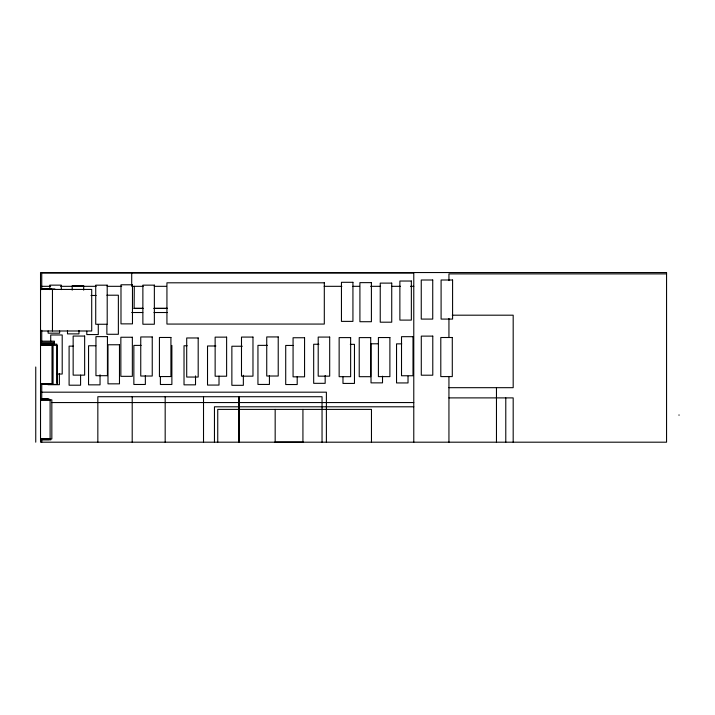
<?xml version="1.0" encoding="UTF-8"?>
<svg xmlns="http://www.w3.org/2000/svg" width="715" height="715" viewBox="0 0 715 715"><rect width="100%" height="100%" fill="white"/><g stroke="black" fill="none" stroke-linecap="round" stroke-linejoin="round"><path stroke-width="1.07" d="M134.295 286.322L134.107 308.29L142.991 308.29M666.559 273.89L448.94 273.89L448.94 280.575M41.747 286.322L50.631 286.322M60.623 286.322L96.15 286.322M107.25 286.322L121.684 286.322M131.712 286.322L143.188 286.322M154.297 286.322L166.515 286.322M324.163 286.322L341.868 286.322M352.933 286.322L359.565 286.322M370.629 286.322L380.586 286.322M391.65 286.322L400.507 286.322M410.464 286.322L413.779 286.322M40.523 288.994L54.885 288.994M40.523 289.075L51.757 289.075M40.523 289.209L48.45 289.209M40.523 289.432L91.708 289.432L91.708 330.991L40.523 330.991M106.875 295.206L118.368 295.206L118.368 334.28L106.875 334.28L106.875 324.235M90.975 295.483L96.194 295.483M154.1 308.29L167.435 308.29M133.937 308.469L142.848 308.469M153.984 308.469L167.346 308.469M131.676 312.518L142.812 312.518M153.948 312.518L167.31 312.518M452.264 315.19L513.182 315.19L513.182 387.682L448.94 387.682M40.523 341.162L54.456 341.162L54.456 344.514M40.523 342.342L53.759 342.342L53.759 344.567M40.523 343.817L53.232 343.817M378.333 343.79L371.022 343.79L371.022 382.865L382.516 382.865L382.516 376.17M401.759 343.861L396.539 343.861L396.539 382.936L408.024 382.936L408.024 376.242M40.523 344.094L51.23 344.094M40.523 344.156L56.887 344.156L56.887 383.231M318.899 344.255L313.679 344.255L313.679 383.329L325.164 383.329L325.164 375.518M40.523 344.416L51.409 344.416M350.287 344.344L354.47 344.344L354.47 383.428L342.977 383.428L342.977 376.725M40.523 344.532L51.578 344.532M40.523 344.836L53.062 344.836L53.062 383.919L40.523 383.919M40.523 345.032L52.016 345.032L52.016 384.107L40.523 384.107M52.785 345.354L57.236 345.354L57.236 384.438L40.523 384.438M141.177 345.399L133.857 345.399L133.857 384.482L145.351 384.482L145.351 375.545M267.347 345.363L257.945 345.363L257.945 384.438L269.43 384.438L269.43 375.509M293.025 345.452L285.714 345.452L285.714 384.536L297.199 384.536L297.199 376.716M95.864 345.765L88.553 345.765L88.553 384.849L100.046 384.849L100.046 374.794M187.16 345.756L184.023 345.756L184.023 384.84L195.517 384.84L195.517 375.902M215.876 345.989L207.52 345.989L207.52 385.072L219.013 385.072L219.013 376.135M73.27 346.132L69.096 346.132L69.096 385.206L80.581 385.206L80.581 375.161M242.305 346.239L231.866 346.239L231.866 385.314L243.35 385.314L243.35 375.268M56.986 374.043L62.205 374.043L62.205 334.969L50.72 334.969L50.72 341.663M40.523 383.615L51.578 383.615M47.896 384.697L59.39 384.697L59.39 373.534M40.523 392.178L326.389 392.178L326.389 442.192M448.94 397.889L513.182 397.889L513.182 442.192M40.523 398.559L44.527 398.559M40.523 398.791L48.969 398.791M40.523 399.05L44.527 399.05M40.523 399.265L48.012 399.265M40.523 399.846L51.838 399.846L51.838 438.93L40.523 438.93M40.523 400.043L50.104 400.025L50.104 439.099L40.523 439.099M51.775 402.554L413.779 402.554M413.779 406.799L214.455 406.799L214.455 442.192M678.794 415.058L679.25 415.058M40.523 439.573L48.879 439.573M40.523 439.841L50.881 439.841M275.168 442.049L302.928 442.049M505.782 397.889L505.782 442.192M496.469 387.682L496.469 442.451M448.94 318.47L448.94 337.498M448.94 376.43L448.94 442.192M413.779 442.192L413.779 273.076L41.747 273.076L41.747 289.647M371.469 442.192L371.469 409.391L217.744 409.391L217.744 442.192M322.045 442.192L322.045 396.718L97.839 396.718L97.839 442.192M302.928 409.391L302.928 442.192M275.168 409.391L275.168 442.192M239.114 396.718L239.114 442.192M238.926 396.718L238.926 442.192M203.516 396.718L203.516 442.192M171.877 345.417L171.877 384.491L160.392 384.491L160.392 376.68M165.174 396.718L165.174 442.192M132.203 396.718L132.203 442.192M131.712 273.076L131.712 285.222M98.286 324.521L98.286 334.566L86.801 334.566L86.801 331.215M83.691 290.138L83.691 285.678L72.197 285.678L72.197 290.138M78.981 330.527L78.981 333.878L67.487 333.878L67.487 330.527M61.293 289.602L61.293 285.142L49.809 285.142L49.809 289.602M59.631 330.947L59.631 333.181L48.146 333.181L48.146 330.947M52.454 289.432L52.454 330.991M41.747 330.285L41.747 341.672M41.747 383.785L41.747 398.13M41.747 438.894L41.747 442.192M35.75 366.992L35.75 442.192M666.559 272.549L40.523 272.549L40.523 442.192L666.559 442.192L666.559 272.549M432.736 280.003L421.251 280.003L421.251 319.087L432.736 319.087L432.736 280.003M452.586 280.003L441.092 280.003L441.092 319.087L452.586 319.087L452.586 280.003M411.357 281.031L399.873 281.031L399.873 320.106L411.357 320.106L411.357 281.031M352.933 282.3L341.448 282.3L341.448 321.384L352.933 321.384L352.933 282.3M371.407 282.639L359.913 282.639L359.913 321.714L371.407 321.714L371.407 282.639M324.306 282.809L166.935 282.809L166.935 324.065L324.306 324.065L324.306 282.809M391.731 283.113L380.237 283.113L380.237 322.197L391.731 322.197L391.731 283.113M132.472 284.784L120.987 284.784L120.987 323.868L132.472 323.868L132.472 284.784M154.36 285.151L142.875 285.151L142.875 324.235L154.36 324.235L154.36 285.151M107.205 285.178L95.721 285.178L95.721 324.253L107.205 324.253L107.205 285.178M84.647 336.059L73.153 336.059L73.153 375.134L84.647 375.134L84.647 336.059M432.781 336.122L421.287 336.122L421.287 375.205L432.781 375.205L432.781 336.122M107.438 336.622L95.953 336.622L95.953 375.697L107.438 375.697L107.438 336.622M413.002 336.685L401.517 336.685L401.517 375.759L413.002 375.759L413.002 336.685M152.241 336.962L140.748 336.962L140.748 376.036L152.241 376.036L152.241 336.962M278.224 336.935L266.74 336.935L266.74 376.019L278.224 376.019L278.224 336.935M226.619 337.14L215.135 337.14L215.135 376.224L226.619 376.224L226.619 337.14M252.976 337.078L241.491 337.078L241.491 376.161L252.976 376.161L252.976 337.078M329.687 337.078L318.202 337.078L318.202 376.161L329.687 376.161L329.687 337.078M132.347 337.248L120.853 337.248L120.853 376.331L132.347 376.331L132.347 337.248M170.921 337.471L159.427 337.471L159.427 376.555L170.921 376.555L170.921 337.471M389.89 337.543L378.405 337.543L378.405 376.626L389.89 376.626L389.89 337.543M452.291 337.507L440.798 337.507L440.798 376.591L452.291 376.591L452.291 337.507M350.636 337.605L339.142 337.605L339.142 376.689L350.636 376.689L350.636 337.605M370.71 337.605L359.225 337.605L359.225 376.689L370.71 376.689L370.71 337.605M304.563 337.748L293.07 337.748L293.07 376.832L304.563 376.832L304.563 337.748M198.189 337.972L186.704 337.972L186.704 377.046L198.189 377.046L198.189 337.972M119.477 344.764L107.992 344.764L107.992 383.839L119.477 383.839L119.477 344.764"/></g></svg>
